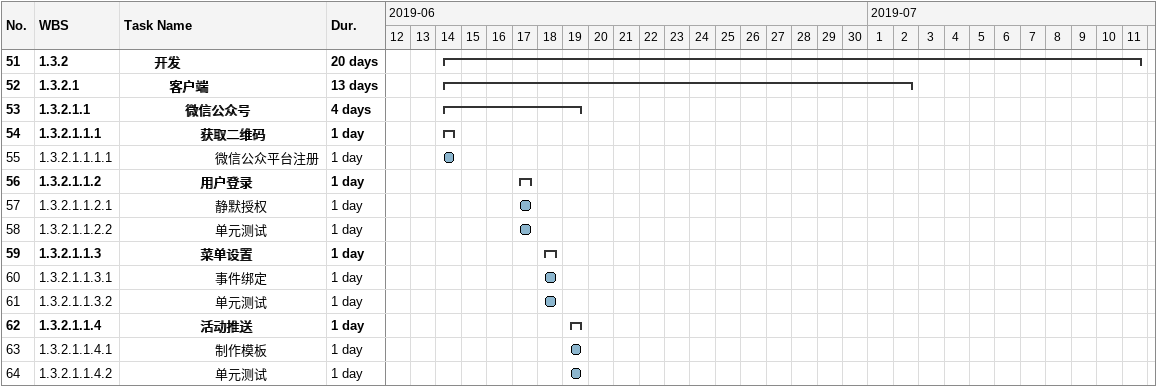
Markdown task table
| ID | WBS | Task | Duration | Start | Finish |
|---|---|---|---|---|---|
| 51 | 1.3.2 | **开发** | 20d | 2019-06-14 | 2019-07-11 |
| 52 | 1.3.2.1 | **客户端** | 13d | 2019-06-14 | 2019-07-02 |
| 53 | 1.3.2.1.1 | **微信公众号** | 4d | 2019-06-14 | 2019-06-19 |
| 54 | 1.3.2.1.1.1 | **获取二维码** | 1d | 2019-06-14 | 2019-06-14 |
| 55 | 1.3.2.1.1.1.1 | 微信公众平台注册 | 1d | 2019-06-14 | 2019-06-14 |
| 56 | 1.3.2.1.1.2 | **用户登录** | 1d | 2019-06-17 | 2019-06-17 |
| 57 | 1.3.2.1.1.2.1 | 静默授权 | 1d | 2019-06-17 | 2019-06-17 |
| 58 | 1.3.2.1.1.2.2 | 单元测试 | 1d | 2019-06-17 | 2019-06-17 |
| 59 | 1.3.2.1.1.3 | **菜单设置** | 1d | 2019-06-18 | 2019-06-18 |
| 60 | 1.3.2.1.1.3.1 | 事件绑定 | 1d | 2019-06-18 | 2019-06-18 |
| 61 | 1.3.2.1.1.3.2 | 单元测试 | 1d | 2019-06-18 | 2019-06-18 |
| 62 | 1.3.2.1.1.4 | **活动推送** | 1d | 2019-06-19 | 2019-06-19 |
| 63 | 1.3.2.1.1.4.1 | 制作模板 | 1d | 2019-06-19 | 2019-06-19 |
| 64 | 1.3.2.1.1.4.2 | 单元测试 | 1d | 2019-06-19 | 2019-06-19 |
